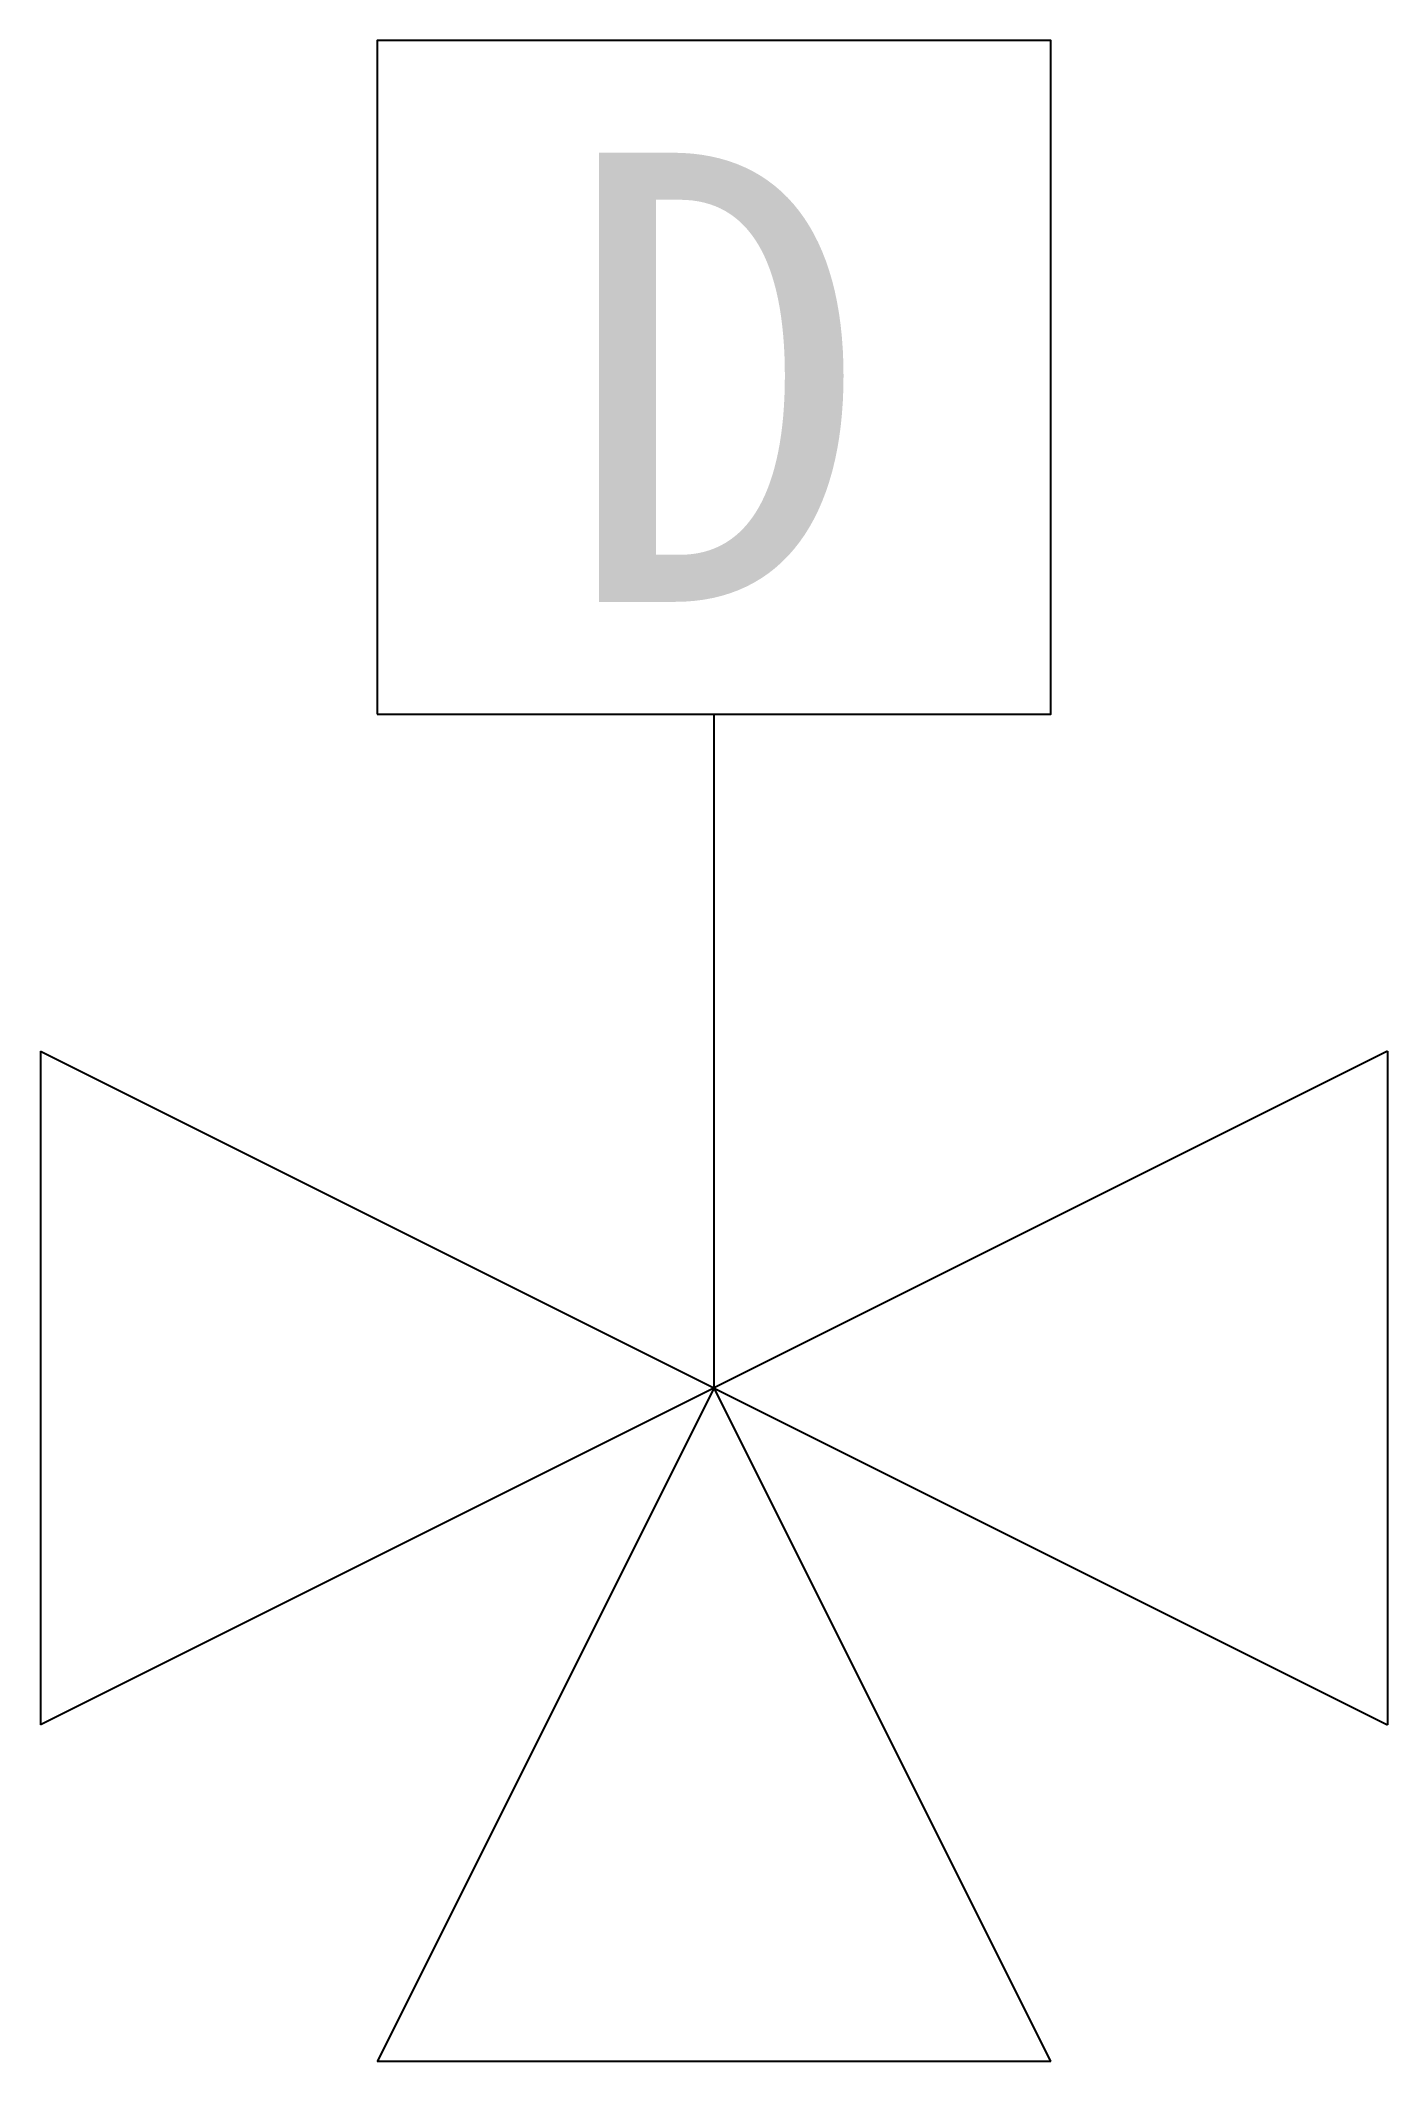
# Model space of a CAD drawing. Extents: x 0 to 6, y -3 to 6.
import ezdxf

# ---------------------------------------------------------------- set-up
doc = ezdxf.new("R2010")
doc.units = 0
doc.header["$MEASUREMENT"] = 0
doc.layers.add('1', color=7, linetype='CONTINUOUS')
doc.styles.get("Standard").update_dxf_attribs({"font": 'simsun.ttf'})

msp = doc.modelspace()

# ---------------------------------------------------------------- linework, layer by layer
at = {"layer": '1'}
for p, q in [((3, 0), (3, 3)), ((6, 1.5), (0, -1.5)), ((0, 1.5), (6, -1.5)), ((0, 1.5), (0, -1.5)), ((6, 1.5), (6, -1.5)), ((3, 0), (1.5, -3)), ((4.5, -3), (3, 0)), ((4.5, -3), (1.5, -3))]:
    msp.add_line(p, q, dxfattribs=at)
msp.add_lwpolyline([(1.5, 3), (4.5, 3), (4.5, 6), (1.5, 6)], close=True, dxfattribs=at)

# ---------------------------------------------------------------- texts
at = {"layer": '1', "insert": (3, 4.5), "char_height": 2, "width": 4, "attachment_point": 5}
msp.add_mtext('D', dxfattribs=at)

doc.saveas('drawing.dxf')
